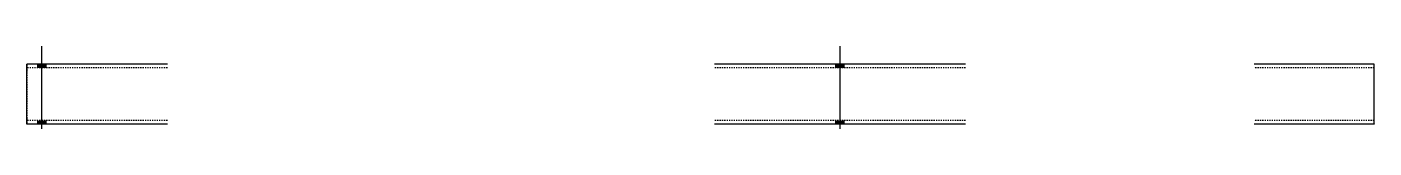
# Model space of a CAD drawing. Header units: millimetres. Extents: x 9 to 10546, y 9 to 207.
# Drawn here: x 9 to 2254, y 9 to 146 of the extents above.
import ezdxf

# ---------------------------------------------------------------- set-up
doc = ezdxf.new("R2010")
doc.units = ezdxf.units.MM
doc.linetypes.add('DXK_LINE_DOT2', pattern=[3.9198, 1.9599, -1.9599])
doc.layers.add('STÅL', color=7, linetype='Continuous')

msp = doc.modelspace()

# ---------------------------------------------------------------- hatches: boundary and pattern name
at = {"layer": 'STÅL', "linetype": 'Continuous'}
for points in [[(27, 110.5), (41, 110.5), (41, 116.5), (27, 116.5)], [(27, 110.5), (41, 110.5), (41, 116.5), (27, 116.5)], [(1371, 116.5), (1357, 116.5), (1357, 110.5), (1371, 110.5)], [(1371, 116.5), (1357, 116.5), (1357, 110.5), (1371, 110.5)], [(27, 16.5), (41, 16.5), (41, 22.5), (27, 22.5)], [(27, 16.5), (41, 16.5), (41, 22.5), (27, 22.5)], [(1371, 22.5), (1357, 22.5), (1357, 16.5), (1371, 16.5)], [(1371, 22.5), (1357, 22.5), (1357, 16.5), (1371, 16.5)]]:
    msp.add_hatch(color=3, dxfattribs=at).paths.add_polyline_path(points)

# ---------------------------------------------------------------- linework, layer by layer
at = {"layer": 'STÅL', "color": 3, "linetype": 'Continuous'}
for p, q in [((34, 9), (34, 146.5)), ((34, 9), (34, 146.5)), ((1364, 9), (1364, 146.5)), ((1364, 9), (1364, 146.5)), ((27, 110.5), (27, 116.5)), ((27, 110.5), (27, 116.5)), ((41, 110.5), (41, 116.5)), ((41, 110.5), (41, 116.5)), ((1357, 110.5), (1357, 116.5)), ((1357, 110.5), (1357, 116.5)), ((1371, 110.5), (1371, 116.5)), ((1371, 110.5), (1371, 116.5)), ((27, 16.5), (27, 22.5)), ((27, 16.5), (27, 22.5)), ((41, 16.5), (41, 22.5)), ((41, 16.5), (41, 22.5)), ((1357, 16.5), (1357, 22.5)), ((1357, 16.5), (1357, 22.5)), ((1371, 16.5), (1371, 22.5)), ((1371, 16.5), (1371, 22.5))]:
    msp.add_line(p, q, dxfattribs=at)
at = {"layer": 'STÅL', "color": 2, "linetype": 'Continuous'}
for p, q in [((243, 116.5), (9, 116.5)), ((9, 115.6), (9, 116.5)), ((9, 113), (9, 115.6)), ((9, 109.1), (9, 113)), ((1573, 116.5), (1155, 116.5)), ((2254, 116.5), (2054, 116.5)), ((2254, 16.5), (2254, 116.5)), ((9, 104.5), (9, 109.1)), ((9, 28.5), (9, 104.5)), ((9, 23.9), (9, 28.5)), ((9, 20), (9, 23.9)), ((9, 17.4), (9, 20)), ((9, 16.5), (9, 17.4)), ((243, 16.5), (9, 16.5)), ((1573, 16.5), (1155, 16.5)), ((2254, 16.5), (2054, 16.5))]:
    msp.add_line(p, q, dxfattribs=at)
at = {"layer": 'STÅL', "color": 7, "linetype": 'DXK_LINE_DOT2'}
for p, q in [((9, 116.5), (9, 116.5)), ((9, 116.5), (9, 115.6)), ((9, 115.6), (9, 113)), ((9, 113), (9, 108.7)), ((9, 110.5), (9, 110.5)), ((243, 110.5), (9, 110.5)), ((9, 110), (9, 110.5)), ((9, 110), (9, 110.5)), ((9, 109.1), (9, 110)), ((9, 109.1), (9, 110)), ((9, 106.8), (9, 109.1)), ((9, 108.7), (9, 109.1)), ((9, 106.8), (9, 108.7)), ((9, 108.7), (9, 104.5)), ((9, 106.8), (9, 28.5)), ((9, 106.8), (9, 28.5)), ((9, 26.2), (9, 104.5)), ((1573, 110.5), (1155, 110.5)), ((2254, 110.5), (2054, 110.5)), ((9, 28.5), (9, 26.2)), ((9, 26.2), (9, 28.5)), ((9, 26.2), (9, 24.3)), ((9, 24.3), (9, 26.2)), ((9, 26.2), (9, 23)), ((9, 24.3), (9, 23)), ((9, 23), (9, 24.3)), ((9, 23), (9, 22.5)), ((9, 22.5), (9, 23)), ((9, 23), (9, 20)), ((9, 22.5), (9, 22.5)), ((243, 22.5), (9, 22.5)), ((1573, 22.5), (1155, 22.5)), ((2254, 22.5), (2054, 22.5)), ((9, 20), (9, 17.4)), ((9, 17.4), (9, 16.5)), ((9, 16.5), (9, 16.5)), ((2254, 17.4), (2254, 16.5))]:
    msp.add_line(p, q, dxfattribs=at)

doc.saveas('drawing.dxf')
